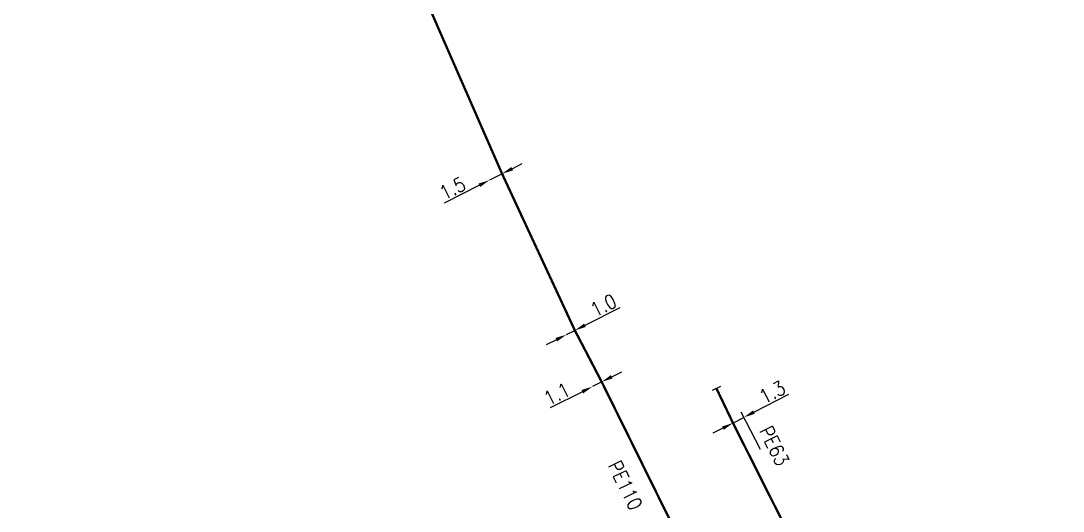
# Model space of a CAD drawing. Header units: millimetres. Extents: x 108996 to 110000, y 121000 to 122001.
# Drawn here: x 109882.6 to 109993.1, y 121668 to 121720 of the extents above; entities that cross this region are included whole.
import ezdxf
from ezdxf.enums import TextEntityAlignment as Align

# ---------------------------------------------------------------- set-up
doc = ezdxf.new("R2010")
doc.units = ezdxf.units.MM
doc.header["$PDMODE"] = 34
doc.linetypes.add('L_100_PE', pattern=[14, 10, -1.5, 1, -1.5])
doc.layers.get('0').update_dxf_attribs({"linetype": 'CONTINUOUS'})
doc.layers.get('Defpoints').update_dxf_attribs({"linetype": 'CONTINUOUS'})
doc.layers.add('L_140', color=3, linetype='CONTINUOUS')
doc.layers.add('L_340', color=7, linetype='CONTINUOUS')
doc.styles.get("Standard").update_dxf_attribs({"font": 'romans.shx', "width": 0.85})
doc.dimstyles.get("Standard").update_dxf_attribs({"dimtxt": 1.5, "dimasz": 1.2, "dimexe": 0.625, "dimexo": 0.625, "dimgap": 0.25, "dimtad": 1, "dimdec": 1, "dimzin": 0, "dimdsep": 46, "dimtxsty": 'Standard', "dimcen": -0.5, "dimadec": 0, "dimazin": 0, "dimtfac": 1, "dimtdec": 1, "dimtmove": 0, "dimatfit": 3, "dimfxl": 0, "dimtolj": 1, "dimtzin": 0, "dimarcsym": 0})

# ---------------------------------------------------------------- blocks, each defined once
blk = doc.blocks.new('*D53')
at = {"layer": 'Defpoints', "color": 0, "linetype": 'Continuous', "transparency": 16777216}
for p in [(109933.61, 121703.8), (109932.27, 121703.12), (109932.27, 121703.12)]:
    blk.add_point(p, dxfattribs=at)
at = {"layer": 'L_140', "color": 0, "linetype": 'Continuous', "lineweight": -2, "transparency": 16777216}
for p, q in [((109934.68, 121704.34), (109935.75, 121704.88)), ((109933.61, 121703.8), (109932.27, 121703.12)), ((109931.2, 121702.58), (109927.46, 121700.69))]:
    blk.add_line(p, q, dxfattribs=at)
at = {"layer": 'L_140', "color": 0, "linetype": 'Continuous', "transparency": 16777216}
for points in [[(109934.59, 121704.52), (109934.77, 121704.16), (109933.61, 121703.8)], [(109931.11, 121702.76), (109931.29, 121702.4), (109932.27, 121703.12)]]:
    blk.add_solid(points, dxfattribs=at)
at = {"layer": 'L_140', "color": 0, "linetype": 'Continuous', "transparency": 16777216, "insert": (109928.35, 121702.25), "char_height": 1.5, "attachment_point": 5, "rotation": 26.8485}
blk.add_mtext('\\A1;1.5', dxfattribs=at)
blk = doc.blocks.new('*D54')
at = {"layer": 'Defpoints', "color": 0, "linetype": 'Continuous', "transparency": 16777216}
for p in [(109940.44, 121686.75), (109940.44, 121686.75), (109941.33, 121687.2)]:
    blk.add_point(p, dxfattribs=at)
at = {"layer": 'L_140', "color": 0, "linetype": 'Continuous', "lineweight": -2, "transparency": 16777216}
for p, q in [((109942.41, 121687.74), (109946.15, 121689.62)), ((109940.44, 121686.75), (109941.33, 121687.2)), ((109939.37, 121686.21), (109938.3, 121685.67))]:
    blk.add_line(p, q, dxfattribs=at)
at = {"layer": 'L_140', "color": 0, "linetype": 'Continuous', "transparency": 16777216}
for points in [[(109942.32, 121687.92), (109942.5, 121687.56), (109941.33, 121687.2)], [(109939.28, 121686.39), (109939.46, 121686.03), (109940.44, 121686.75)]]:
    blk.add_solid(points, dxfattribs=at)
at = {"layer": 'L_140', "color": 0, "linetype": 'Continuous', "transparency": 16777216, "insert": (109944.36, 121689.85), "char_height": 1.5, "attachment_point": 5, "rotation": 26.7113}
blk.add_mtext('\\A1;1.0', dxfattribs=at)
blk = doc.blocks.new('*D55')
at = {"layer": 'Defpoints', "color": 0, "linetype": 'Continuous', "transparency": 16777216}
for p in [(109943.2, 121681.24), (109943.2, 121681.24), (109944.18, 121681.74)]:
    blk.add_point(p, dxfattribs=at)
at = {"layer": 'L_140', "color": 0, "linetype": 'Continuous', "lineweight": -2, "transparency": 16777216}
for p, q in [((109945.25, 121682.28), (109946.33, 121682.82)), ((109944.18, 121681.74), (109943.2, 121681.24)), ((109942.13, 121680.7), (109938.71, 121678.98))]:
    blk.add_line(p, q, dxfattribs=at)
at = {"layer": 'L_140', "color": 0, "linetype": 'Continuous', "transparency": 16777216}
for points in [[(109945.16, 121682.46), (109945.34, 121682.1), (109944.18, 121681.74)], [(109942.04, 121680.88), (109942.22, 121680.52), (109943.2, 121681.24)]]:
    blk.add_solid(points, dxfattribs=at)
at = {"layer": 'L_140', "color": 0, "linetype": 'Continuous', "transparency": 16777216, "insert": (109939.43, 121680.47), "char_height": 1.5, "attachment_point": 5, "rotation": 26.7113}
blk.add_mtext('\\A1;1.1', dxfattribs=at)
blk = doc.blocks.new('*D79')
at = {"layer": 'Defpoints', "color": 0, "linetype": 'Continuous', "transparency": 16777216}
for p in [(109959.26, 121677.98), (109958.11, 121677.38), (109961.3, 121674.02)]:
    blk.add_point(p, dxfattribs=at)
at = {"layer": 'L_140', "color": 0, "linetype": 'Continuous', "lineweight": -2, "transparency": 16777216}
for p, q in [((109960.33, 121678.53), (109964.05, 121680.45)), ((109958.11, 121677.38), (109959.26, 121677.98)), ((109961.01, 121674.58), (109958.98, 121678.54)), ((109957.04, 121676.83), (109955.97, 121676.29))]:
    blk.add_line(p, q, dxfattribs=at)
at = {"layer": 'L_140', "color": 0, "linetype": 'Continuous', "transparency": 16777216}
for points in [[(109960.24, 121678.71), (109960.42, 121678.35), (109959.26, 121677.98)], [(109956.95, 121677.01), (109957.13, 121676.66), (109958.11, 121677.38)]]:
    blk.add_solid(points, dxfattribs=at)
at = {"layer": 'L_140', "color": 0, "linetype": 'Continuous', "transparency": 16777216, "insert": (109962.27, 121680.65), "char_height": 1.5, "attachment_point": 5, "rotation": 27.2523}
blk.add_mtext('\\A1;1.3', dxfattribs=at)
blk = doc.blocks.new('L_340_07')
at = {"color": 0, "linetype": 'Continuous', "const_width": 0.25, "flags": 128}
blk.add_lwpolyline([(0, 0), (1.25, 0)], dxfattribs=at)
at = {"color": 0, "linetype": 'Continuous', "flags": 128}
blk.add_lwpolyline([(1.25, -0.5), (1.25, 0.5)], dxfattribs=at)
at = {"color": 0, "linetype": 'Continuous', "width": 0.75, "flags": 3}
for tag, p in [('DEF_LEG', (0.72, -3.47)), ('DEF_COUP', (0.72, -5.97)), ('DEF_TYPE', (0.72, -8.47))]:
    blk.add_attdef(tag, text='', height=1.2, dxfattribs=at).set_placement(p, align=Align.MIDDLE)

msp = doc.modelspace()

# ---------------------------------------------------------------- linework, layer by layer
at = {"layer": 'L_140', "linetype": 'L_100_PE', "const_width": 0.25, "flags": 128}
for points in [[(109882.68, 122000), (109885.88, 121987.32), (109889.04, 121975.07), (109894.35, 121951.59), (109895.63, 121946.31), (109897.21, 121939.84), (109898.31, 121931.19), (109898.73, 121926.37), (109899.27, 121921.83), (109904.66, 121878.5), (109905.04, 121873.86), (109905.39, 121868.54), (109905.69, 121863.76), (109905.95, 121860.16), (109906.1, 121858.17), (109906.49, 121853.22), (109906.49, 121853.22), (109906.99, 121836.25), (109907.31, 121830.49), (109907.72, 121819.81), (109909.93, 121799.14), (109910.04, 121797.55), (109911.99, 121784.66), (109913, 121779.78), (109914.37, 121771.22), (109914.84, 121767.15), (109916.18, 121758.33), (109916.94, 121753.96), (109917.95, 121749.2), (109919, 121745.3), (109924.6, 121724.37), (109933.61, 121703.8), (109941.33, 121687.2), (109944.18, 121681.74), (109954.79, 121660.28), (109954.79, 121660.28), (109955.38, 121659.12), (109955.8, 121658.28), (109954.66, 121654.89), (109953.64, 121652.31), (109952.47, 121649.78), (109949.7, 121642.11), (109944.29, 121626.6), (109940.75, 121616.91), (109940.19, 121615.2), (109940.19, 121615.2), (109940.19, 121615.2), (109937.98, 121605.1)], [(109993.01, 121628.52), (109991.45, 121630.03), (109985.82, 121635.46), (109975.25, 121648.48), (109972.29, 121652.62), (109969.63, 121656.86), (109967.2, 121659.52), (109965.4, 121662.9), (109964.88, 121663.94), (109958.11, 121677.38), (109956.46, 121680.82)]]:
    msp.add_lwpolyline(points, dxfattribs=at)

# ---------------------------------------------------------------- block references
at = {"layer": 'L_340', "xscale": 0.2, "rotation": 116.5216772140609}
msp.add_blockref('L_340_07', (109956.46, 121680.82), dxfattribs=at)

# ---------------------------------------------------------------- texts
at = {"layer": 'L_140', "linetype": 'Continuous', "width": 0.85}
for s, rotation, p in [('PE63', 296.5217, (109960.85, 121676.56)), ('PE110', 296.1738, (109944.81, 121672.89))]:
    msp.add_text(s, height=1.5, rotation=rotation, dxfattribs=at).set_placement(p)

# ---------------------------------------------------------------- dimensions: what is measured, and where the dimension line sits
at = {"layer": 'L_140', "linetype": 'Continuous'}
for base, p1, p2, angle, picture, middle in [((109932.27, 121703.12), (109933.61, 121703.8), (109932.27, 121703.12), 26.8485, '*D53', (109928.8, 121701.36)), ((109943.2, 121681.24), (109944.18, 121681.74), (109943.2, 121681.24), 26.7113, '*D55', (109939.88, 121679.57))]:
    dim = msp.add_linear_dim(base=base, p1=p1, p2=p2, angle=angle, dimstyle='Standard', override={"dimscale": 1, "dimlfac": 1, "dimlunit": 2}, dxfattribs=at)
    dim.commit()
    dim.dimension.update_dxf_attribs({"geometry": picture, "text_midpoint": middle, "dimtype": 160})
for base, p1, p2, angle, picture, middle in [((109940.44, 121686.75), (109941.33, 121687.2), (109940.44, 121686.75), 26.7113, '*D54', (109944.81, 121688.95)), ((109959.26, 121677.98), (109958.11, 121677.38), (109961.3, 121674.02), 207.2523, '*D79', (109962.73, 121679.76))]:
    dim = msp.add_linear_dim(base=base, p1=p1, p2=p2, angle=angle, dimstyle='Standard', dxfattribs=at)
    dim.commit()
    dim.dimension.update_dxf_attribs({"geometry": picture, "text_midpoint": middle, "dimtype": 160})

doc.saveas('drawing.dxf')
